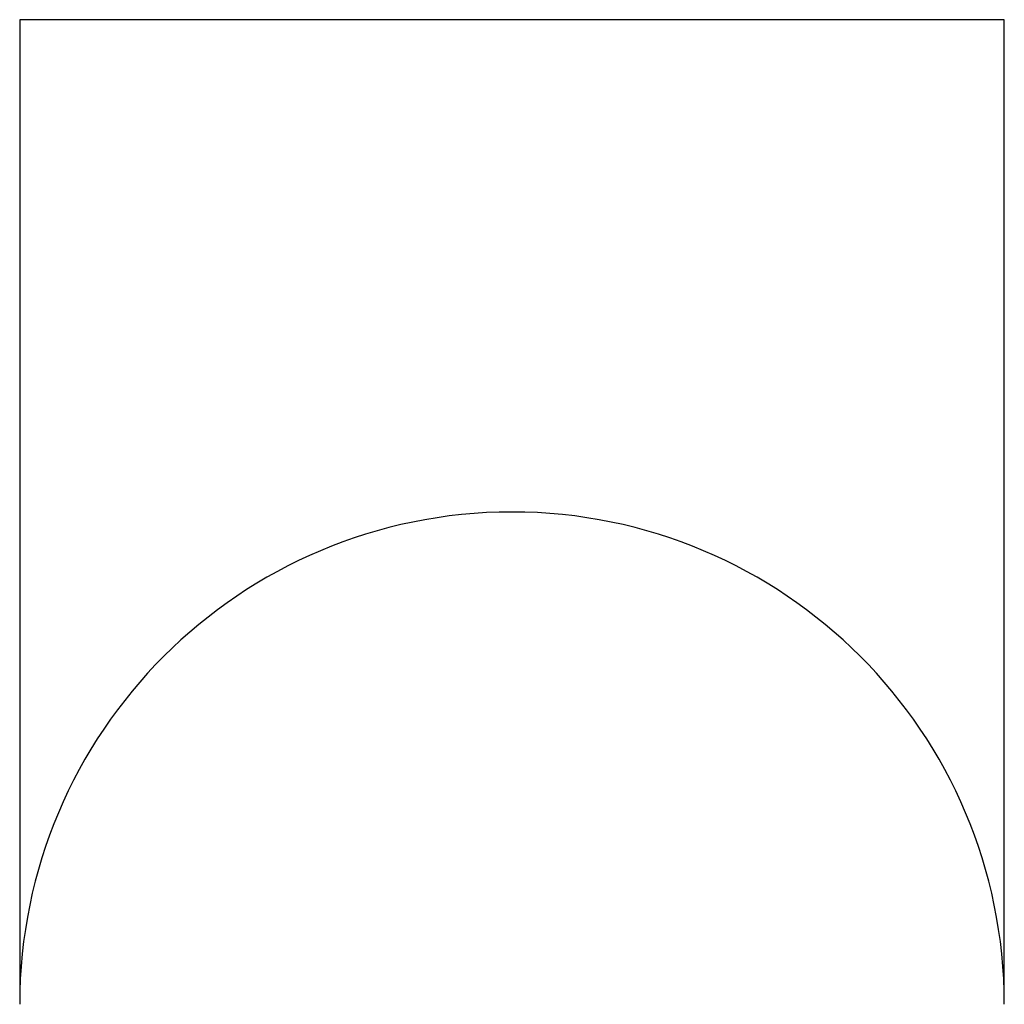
# Model space of a CAD drawing. Header units: metres. Extents: x 0 to 80, y 360 to 440.
import ezdxf

# ---------------------------------------------------------------- set-up
doc = ezdxf.new("R2010")
doc.units = ezdxf.units.M

msp = doc.modelspace()

# ---------------------------------------------------------------- linework, layer by layer
at = {"layer": 'PARAMETRIX'}
for p, q in [((80, 440), (0, 440)), ((0, 440), (0, 360)), ((80, 360), (80, 440))]:
    msp.add_line(p, q, dxfattribs=at)
msp.add_arc((40, 360), 40, 0, 180, dxfattribs=at)

doc.saveas('drawing.dxf')
